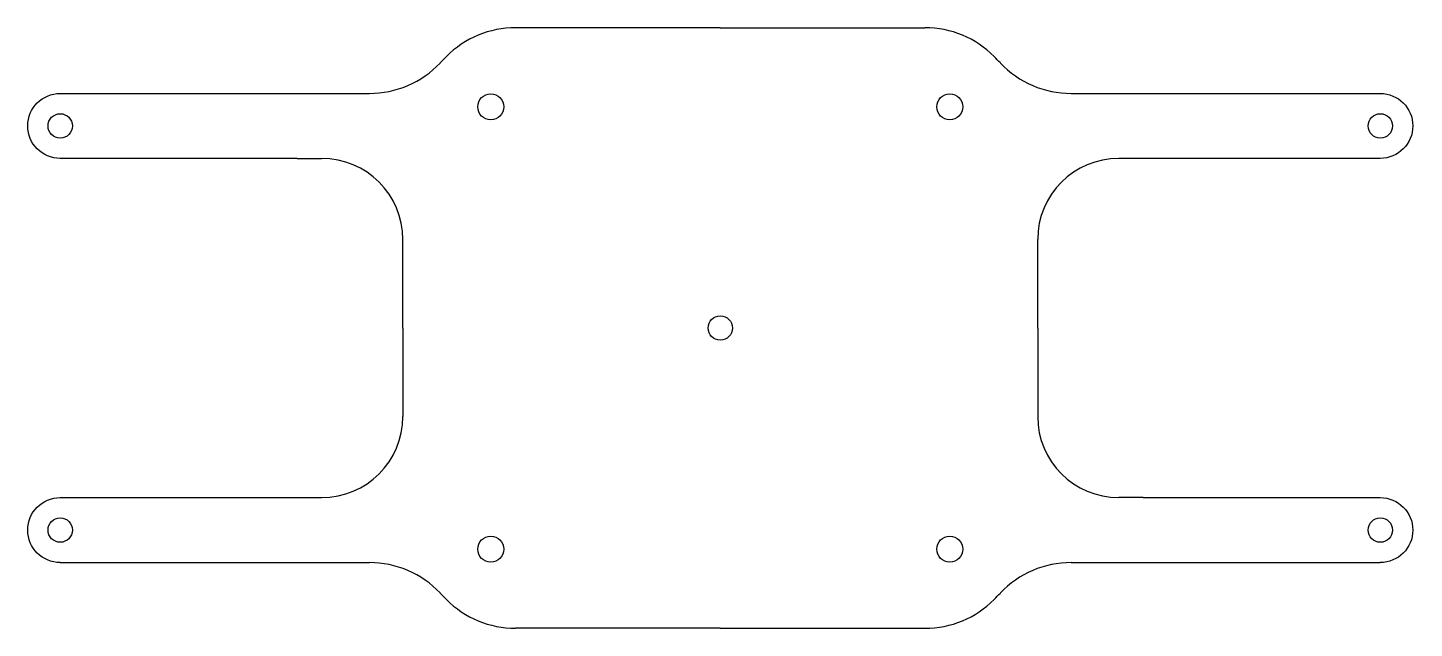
# Model space of a CAD drawing. Header units: millimetres. Extents: x -85 to 85, y -37 to 37.
import ezdxf

# ---------------------------------------------------------------- set-up
doc = ezdxf.new("R2010")
doc.units = ezdxf.units.MM
doc.layers.get('0').update_dxf_attribs({"linetype": 'CONTINUOUS'})

msp = doc.modelspace()

# ---------------------------------------------------------------- linework, layer by layer
for p, q in [((0, 37), (-25.2, 37)), ((0, 37), (25.2, 37)), ((-81.27, 28.9), (-43.21, 28.9)), ((43.21, 28.9), (81.27, 28.9)), ((-52.08, 20.9), (-81.27, 20.9)), ((-52.08, 20.9), (-51.08, 20.9)), ((-51.08, 20.9), (-49.08, 20.9)), ((51.08, 20.9), (49.08, 20.9)), ((52.08, 20.9), (51.08, 20.9)), ((81.27, 20.9), (52.08, 20.9)), ((-39.08, 0), (-39.08, 10.9)), ((39.08, 0), (39.08, 10.9)), ((-39.08, 0), (-39.08, -10.9)), ((39.08, 0), (39.08, -10.9)), ((-81.27, -20.9), (-52.08, -20.9)), ((-52.08, -20.9), (-51.08, -20.9)), ((-51.08, -20.9), (-49.08, -20.9)), ((51.08, -20.9), (49.08, -20.9)), ((52.08, -20.9), (51.08, -20.9)), ((52.08, -20.9), (81.27, -20.9)), ((-81.27, -28.9), (-43.21, -28.9)), ((43.21, -28.9), (81.27, -28.9)), ((0, -37), (-25.2, -37)), ((0, -37), (25.2, -37))]:
    msp.add_line(p, q)
for centre, radius in [((-28.26, 27.25, 0), 1.6), ((28.26, 27.25, 0), 1.6), ((28.26, 27.25, 0), 1.6), ((28.26, 27.25, 0), 1.6), ((-81.27, 24.9), 1.5), ((81.27, 24.9), 1.5), ((0, 0), 1.5), ((-81.27, -24.9), 1.5), ((81.27, -24.9), 1.5), ((-28.26, -27.25, 0), 1.6), ((-28.26, -27.25, 0), 1.6), ((28.26, -27.25, 0), 1.6), ((28.26, -27.25, 0), 1.6)]:
    msp.add_circle(centre, radius)
for centre, radius, start, end in [((-25.2, 25), 12, 90, 135.233), ((25.2, 25), 12, 44.767, 90), ((-43.21, 40.9), 12, 270, 316.5734), ((0, 0), 47.5, 135.233, 136.5734), ((0, 0), 47.5, 43.4266, 44.767), ((43.21, 40.9), 12, 223.4266, 270), ((-49.08, 10.9), 10, 0, 90), ((49.08, 10.9), 10, 90, 180), ((-49.08, -10.9), 10, 270, 360), ((49.08, -10.9), 10, 180, 270), ((-43.21, -40.9), 12, 43.4266, 90), ((43.21, -40.9), 12, 90, 136.5734), ((0, 0), 47.5, 223.4266, 224.767), ((-25.2, -25), 12, 224.767, 270), ((25.2, -25), 12, 270, 315.233), ((0, 0), 47.5, 315.233, 316.5734)]:
    msp.add_arc(centre, radius, start, end)
at = {"extrusion": (0, 0, -1)}
for centre, start, end in [((81.27, 24.9), -90, 90), ((-81.27, 24.9), 90, 270), ((81.27, -24.9), -90, 90), ((-81.27, -24.9), 90, 270)]:
    msp.add_arc(centre, 4, start, end, dxfattribs=at)

doc.saveas('drawing.dxf')
